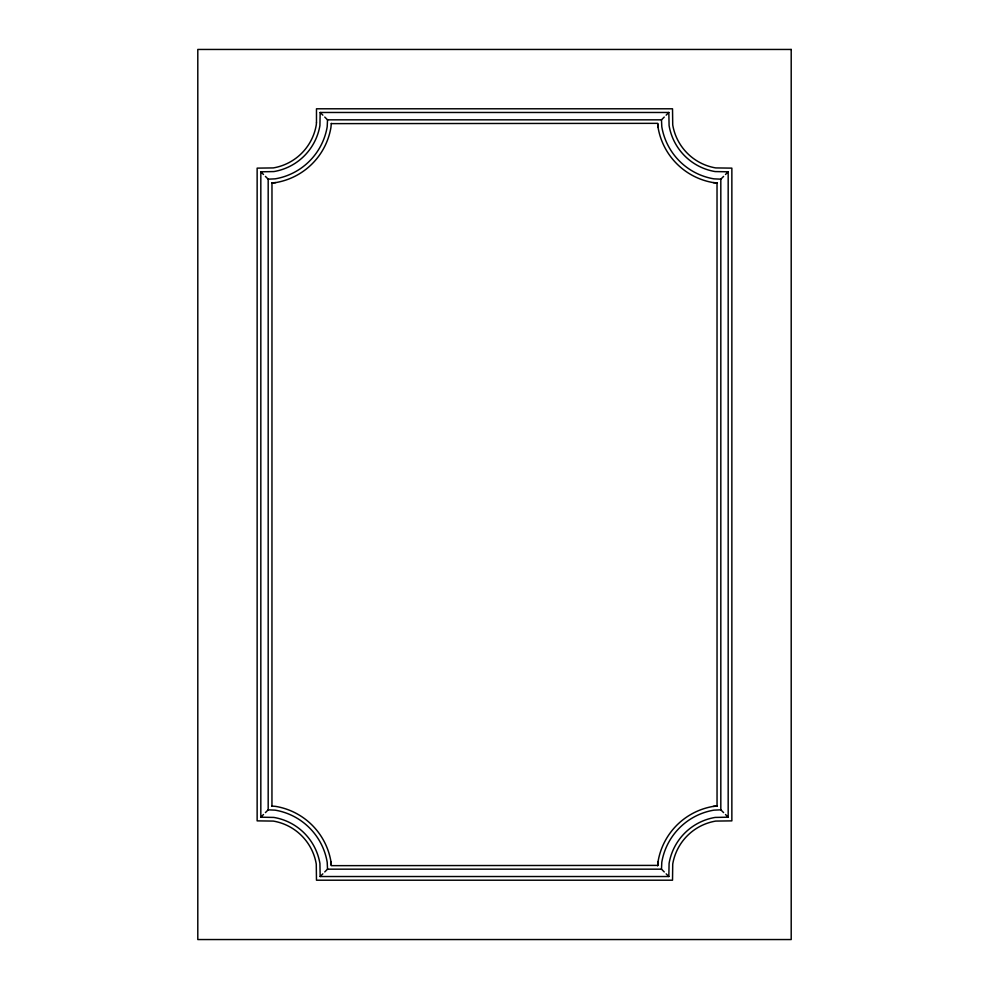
<?xml version="1.0" encoding="UTF-8"?>
<svg xmlns="http://www.w3.org/2000/svg" width="989" height="989" viewBox="0 0 989 989"><rect width="100%" height="100%" fill="white"/><g stroke="black" fill="none" stroke-linecap="round" stroke-linejoin="round"><path stroke-width="1.48" d="M331.315 123.341L330.944 127.408A67.326 67.326 0 0 1 275.758 182.594L271.691 182.965L275.758 182.594M658.056 861.592L657.685 865.659L658.056 861.592A67.326 67.326 0 0 1 713.242 806.406L717.309 806.035L713.242 806.406M331.315 123.625L657.685 123.341L658.056 127.408A67.326 67.326 0 0 0 713.242 182.594L717.309 182.965L713.242 182.594M324.751 117.061L327.52 119.83L661.48 119.83L664.249 117.061M666.153 115.157L668.836 112.474L669.083 125.554A56.15 56.15 0 0 0 715.096 171.567L728.176 171.814L728.176 817.186L715.096 817.433A56.15 56.15 0 0 0 669.083 863.446L668.836 876.526L320.164 876.526L319.917 863.446A56.15 56.15 0 0 0 273.904 817.433L260.824 817.186L260.824 171.814L273.904 171.567A56.15 56.15 0 0 0 319.917 125.554L320.164 112.474L668.836 112.474M717.025 182.965L717.05 806.06M723.589 812.599L720.82 809.83L720.82 179.17L723.589 176.401M725.493 174.497L728.176 171.814M260.824 817.186L263.507 814.503M265.411 812.599L268.18 809.83L268.18 179.17L265.411 176.401M271.95 806.06L271.975 182.965M320.164 876.526L322.847 873.843M324.751 871.939L327.52 869.17L661.48 869.17L664.249 871.939M271.691 806.035L275.758 806.406A67.326 67.326 0 0 1 330.944 861.592L331.315 865.659L657.71 865.4M268.18 179.17L275.127 178.848A63.519 63.519 0 0 0 327.198 126.777L327.52 119.83M720.82 179.17L713.873 178.848A63.519 63.519 0 0 1 661.802 126.777L661.48 119.83M268.18 809.83L275.127 810.152A63.519 63.519 0 0 1 327.198 862.223L327.52 869.17M720.82 809.83L713.873 810.152A63.519 63.519 0 0 0 661.802 862.223L661.48 869.17M320.164 112.474L322.847 115.157M260.824 171.814L263.507 174.497M725.493 814.503L728.176 817.186M666.153 873.843L668.836 876.526M657.685 123.625L658.056 127.408M330.944 861.592L331.315 865.375M316.48 122.673L316.27 124.935A52.454 52.454 0 0 1 273.285 167.92L257.14 168.13L257.14 820.87L273.285 821.08A52.454 52.454 0 0 1 316.27 864.065L316.48 880.21L672.52 880.21L672.73 864.065A52.454 52.454 0 0 1 715.715 821.08L731.86 820.87L731.86 168.13L715.715 167.92A52.454 52.454 0 0 1 672.73 124.935L672.52 108.79L316.48 108.79L316.48 122.673M791.2 49.45L197.8 49.45L197.8 939.55L791.2 939.55L791.2 49.45"/></g></svg>
